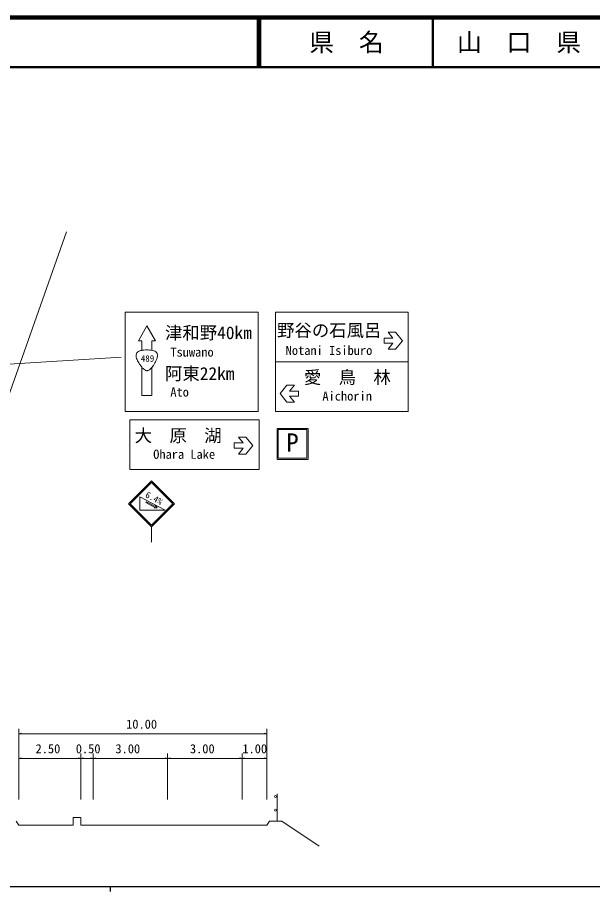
# Model space of a CAD drawing. Units: millimetres, scale not verified, with parts at other scales. Extents: x 40000 to 680000, y 20000 to 380000.
# Drawn here: x 249360 to 365183, y 204000 to 380000 of the extents above; entities that cross this region are included whole.
import ezdxf
from ezdxf.enums import TextEntityAlignment as Align

# ---------------------------------------------------------------- set-up
doc = ezdxf.new("R2010")
doc.units = ezdxf.units.MM
doc.header["$LTSCALE"] = 1000
for name, color, linetype, lineweight in [('M-BGD', 7, 'Continuous', 13), ('M-BMK-SRVR', 3, 'Continuous', 13), ('M-STR-STRC', 7, 'Continuous', 13), ('M-TTL', 2, 'Continuous', 140), ('M-TTL-BAND', 7, 'Continuous', 25), ('M-TTL-LINE', 7, 'Continuous', 50)]:
    doc.layers.add(name, color=color, linetype=linetype, lineweight=lineweight)
doc.layers.add('M-TTL-TXT', color=7, linetype='Continuous')
doc.styles.add('ＭＳ ゴシック', font='')
doc.styles.get('ＭＳ ゴシック').set_extended_font_data('MS Gothic')

msp = doc.modelspace()

# ---------------------------------------------------------------- linework, layer by layer
at = {"layer": 'M-BGD'}
for p, q in [((249606, 222517), (249606, 236736)), ((249606, 235736), (250106, 235861)), ((299606, 235736), (299106, 235861)), ((299606, 222517), (299606, 236736)), ((249606, 235736), (299606, 235736)), ((249606, 230784), (250106, 230909)), ((249606, 230784), (262106, 230784)), ((262106, 230784), (261606, 230909)), ((262106, 222517), (262106, 231784)), ((262106, 230784), (262606, 230909)), ((262106, 230784), (264606, 230784)), ((264606, 230784), (264106, 230909)), ((264606, 222517), (264606, 231784)), ((264606, 230784), (265106, 230909)), ((264606, 230784), (279606, 230784)), ((279606, 230784), (279106, 230909)), ((279606, 222517), (279606, 231784)), ((279606, 222517), (279606, 231784)), ((279606, 230784), (280106, 230909)), ((279606, 230784), (294606, 230784)), ((294606, 230784), (294106, 230909)), ((294606, 222517), (294606, 231784)), ((294606, 222517), (294606, 231784)), ((294606, 230784), (295106, 230909)), ((294606, 230784), (299606, 230784)), ((299606, 230784), (299106, 230909)), ((301691, 218139), (301691, 223639)), ((262106, 218889), (260606, 218889)), ((260606, 218889), (260606, 217389)), ((262106, 217389), (262106, 218889)), ((249106, 218139), (249606, 217389)), ((249606, 217389), (260606, 217389)), ((262106, 217389), (264606, 217389)), ((264606, 217389), (279606, 217389)), ((279606, 217389), (294606, 217389)), ((294606, 217389), (299606, 217389)), ((300106, 218139), (299606, 217389)), ((302606, 218139), (300106, 218139)), ((302606, 218139), (310106, 213139))]:
    msp.add_line(p, q, dxfattribs=at)
for centre in [(301347, 223123), (301347, 220373)]:
    msp.add_circle(centre, 206, dxfattribs=at)
at = {"layer": 'M-BMK-SRVR'}
msp.add_line((259213, 336839), (238500, 278188), dxfattribs=at)
at = {"layer": 'M-STR-STRC'}
for p, q in [((271022, 320671), (297820, 320671)), ((271022, 300671), (271022, 320671)), ((297820, 320671), (297820, 300671)), ((301325, 320671), (328072, 320671)), ((301325, 320671), (301325, 300671)), ((328072, 320671), (328072, 300671)), ((273731, 314884), (275431, 317884)), ((275431, 317884), (277131, 314884)), ((323197, 314391), (323197, 315433)), ((323197, 315433), (324995, 315433)), ((325531, 316632), (324033, 316632)), ((324995, 315433), (324033, 316632)), ((326912, 314912), (325531, 316632)), ((274431, 314884), (273731, 314884)), ((274431, 314884), (274431, 312980)), ((276431, 312988), (276431, 314884)), ((276431, 314884), (277131, 314884)), ((323197, 314391), (324995, 314391)), ((324995, 314391), (324033, 313192)), ((326912, 314912), (325531, 313192)), ((270278, 311579), (159411, 304798)), ((325531, 313192), (324033, 313192)), ((301325, 310671), (328072, 310671)), ((274431, 309574), (274431, 303884)), ((276431, 303884), (276431, 309543)), ((302251, 304261), (303631, 305981)), ((303631, 305981), (305130, 305981)), ((304168, 304782), (305130, 305981)), ((305966, 304782), (304168, 304782)), ((305966, 303740), (305966, 304782)), ((274431, 303884), (276431, 303884)), ((302251, 304261), (303631, 302541)), ((305966, 303740), (304168, 303740)), ((304168, 303740), (305130, 302541)), ((303631, 302541), (305130, 302541)), ((297820, 300671), (271022, 300671)), ((301325, 300671), (328072, 300671)), ((271973, 298948), (271973, 288948)), ((271973, 298948), (298039, 298948)), ((298039, 298948), (298039, 288948)), ((301646, 297263), (301646, 291023)), ((307886, 297263), (301646, 297263)), ((301886, 297023), (301886, 291263)), ((307646, 297023), (301886, 297023)), ((307646, 291263), (307646, 297023)), ((307886, 291023), (307886, 297263)), ((293025, 293281), (293025, 294323)), ((293025, 294323), (294823, 294323)), ((295359, 295522), (293861, 295522)), ((294823, 294323), (293861, 295522)), ((296740, 293802), (295359, 295522)), ((293025, 293281), (294823, 293281)), ((294823, 293281), (293861, 292082)), ((296740, 293802), (295359, 292082)), ((295359, 292082), (293861, 292082)), ((301646, 291023), (307886, 291023)), ((301886, 291263), (307646, 291263)), ((271973, 288948), (298039, 288948)), ((271732, 282045), (276365, 286678)), ((272080, 282053), (276365, 286339)), ((276365, 286678), (280998, 282045)), ((276365, 286339), (280650, 282053)), ((274033, 280817), (274033, 283462)), ((274033, 283462), (279074, 280817)), ((271732, 282045), (276365, 277412)), ((271732, 282045), (276365, 277412)), ((272080, 282053), (276365, 277768)), ((272089, 282045), (276365, 277768)), ((275242, 282302), (275343, 282496)), ((277036, 281361), (275242, 282302)), ((277138, 281554), (275343, 282496)), ((276365, 277768), (280650, 282053)), ((276365, 277412), (280998, 282045)), ((276365, 277412), (280998, 282045)), ((276365, 277768), (280642, 282045)), ((277138, 281554), (277183, 281721)), ((277507, 281237), (277183, 281721)), ((279074, 280817), (274033, 280817)), ((277036, 281361), (276925, 281228)), ((277507, 281237), (276925, 281228)), ((276365, 277412), (276367, 274365))]:
    msp.add_line(p, q, dxfattribs=at)
msp.add_open_spline([(274807, 313024), (275258, 313072), (275516, 313055), (275969, 313031), (276185, 313020), (276308, 313018), (276519, 312970), (276732, 312922), (276860, 312897), (277049, 312786), (277184, 312706), (277257, 312645), (277349, 312517), (277460, 312363), (277506, 312257), (277540, 312070), (277575, 311879), (277553, 311764), (277518, 311572), (277472, 311318), (277417, 311180), (277313, 310944), (277131, 310534), (277003, 310312), (276744, 309945), (276556, 309680), (276442, 309533), (276200, 309315), (275993, 309128), (275873, 309012), (275614, 308905), (275565, 308885), (275533, 308884), (275479, 308881), (275376, 308876), (275312, 308866), (275214, 308900), (275020, 308968), (274937, 309064), (274782, 309199), (274605, 309354), (274525, 309461), (274376, 309642), (274130, 309942), (273989, 310111), (273791, 310444), (273588, 310782), (273473, 310977), (273355, 311353), (273296, 311541), (273281, 311655), (273273, 311852), (273267, 312004), (273255, 312097), (273305, 312241), (273362, 312406), (273428, 312491), (273553, 312614), (273669, 312726), (273752, 312775), (273902, 312835), (274236, 312971), (274448, 312986), (274807, 313024)], degree=3, knots=[0, 0, 0, 0, 1, 1, 1, 2, 2, 2, 3, 3, 3, 4, 4, 4, 5, 5, 5, 6, 6, 6, 7, 7, 7, 8, 8, 8, 9, 9, 9, 10, 10, 10, 11, 11, 11, 12, 12, 12, 13, 13, 13, 14, 14, 14, 15, 15, 15, 16, 16, 16, 17, 17, 17, 18, 18, 18, 19, 19, 19, 20, 20, 20, 21, 21, 21, 21], dxfattribs=at)
at = {"layer": 'M-TTL'}
msp.add_line((680000, 380000), (40000, 380000), dxfattribs=at)
at = {"layer": 'M-TTL-BAND'}
for p, q in [((40000, 205000), (579000, 205000)), ((268000, 205000), (268000, 204000))]:
    msp.add_line(p, q, dxfattribs=at)
at = {"layer": 'M-TTL-LINE'}
for p, q in [((297750, 380000), (297750, 370000)), ((298250, 380000), (298250, 370000)), ((333000, 380000), (333000, 370000)), ((40000, 370000), (680000, 370000))]:
    msp.add_line(p, q, dxfattribs=at)

# ---------------------------------------------------------------- texts
at = {"layer": 'M-BGD', "style": 'ＭＳ ゴシック'}
for s, p in [('10.00', (274363, 236236)), ('2.50', (255495, 231284)), ('0.50', (263599, 231284)), ('3.00', (271581, 231284)), ('3.00', (286581, 231284)), ('1.00', (297146, 231284))]:
    msp.add_text(s, height=1833, dxfattribs=at).set_placement(p, align=Align.BOTTOM_CENTER)
at = {"layer": 'M-STR-STRC', "style": 'ＭＳ ゴシック'}
for s, height, p in [('野谷の石風呂', 2566, (301652, 314952)), ('津和野40km', 2566, (279082, 314458)), ('Tsuwano', 1833, (280147, 311157)), ('Notani Isiburo', 1833, (303381, 311496)), ('489', 1320, (274208, 310278)), ('阿東22km', 2566, (279082, 306251)), ('愛\u3000鳥\u3000林', 2566, (307053, 305488)), ('Ato', 1833, (280147, 303116)), ('Aichorin', 1833, (310776, 302303)), ('大\u3000原\u3000湖', 2566, (272976, 293765)), ('P', 3666, (303513, 291489)), ('Ohara Lake', 1833, (276698, 290580))]:
    msp.add_text(s, height=height, dxfattribs=at).set_placement(p, align=Align.BOTTOM_LEFT)
msp.add_text('6.4%', height=1320, rotation=332.318, dxfattribs=at).set_placement((274779, 283111), align=Align.BOTTOM_LEFT)
at = {"layer": 'M-TTL-TXT', "style": 'ＭＳ ゴシック'}
for s, p in [('県\u3000名', (315625, 375000)), ('山\u3000口\u3000県', (350375, 375000))]:
    msp.add_text(s, height=3666, dxfattribs=at).set_placement(p, align=Align.MIDDLE_CENTER)

doc.saveas('drawing.dxf')
